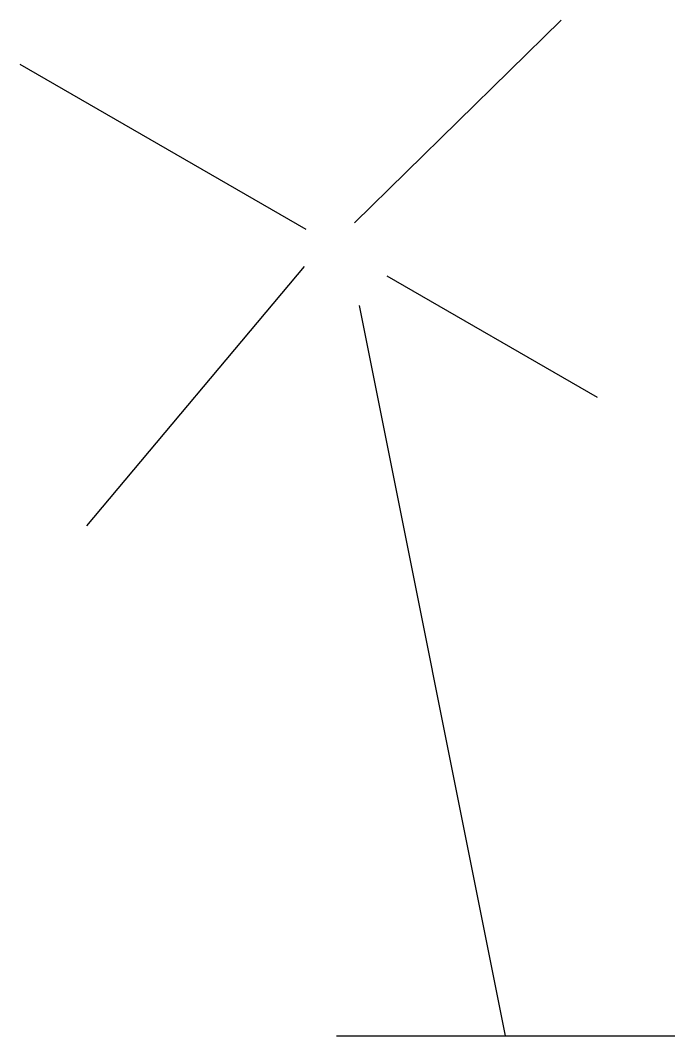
# Model space of a CAD drawing. Extents: x -1.43 to 0.5, y 0 to 3.
import ezdxf

# ---------------------------------------------------------------- set-up
doc = ezdxf.new("R2010")
doc.units = 0
doc.layers.get('0').update_dxf_attribs({"linetype": 'CONTINUOUS'})

msp = doc.modelspace()

# ---------------------------------------------------------------- linework, layer by layer
at = {"color": 0}
for p, q in [((-0.4463, 2.4018), (0.1639, 3)), ((-0.5894, 2.3823), (-1.4349, 2.8698)), ((-0.5959, 2.2725), (-1.2387, 1.5065)), ((0.2714, 1.886), (-0.3497, 2.2441)), ((0, 0), (-0.4315, 2.1573)), ((-0.5, 0), (0.5, 0))]:
    msp.add_line(p, q, dxfattribs=at)

doc.saveas('drawing.dxf')
